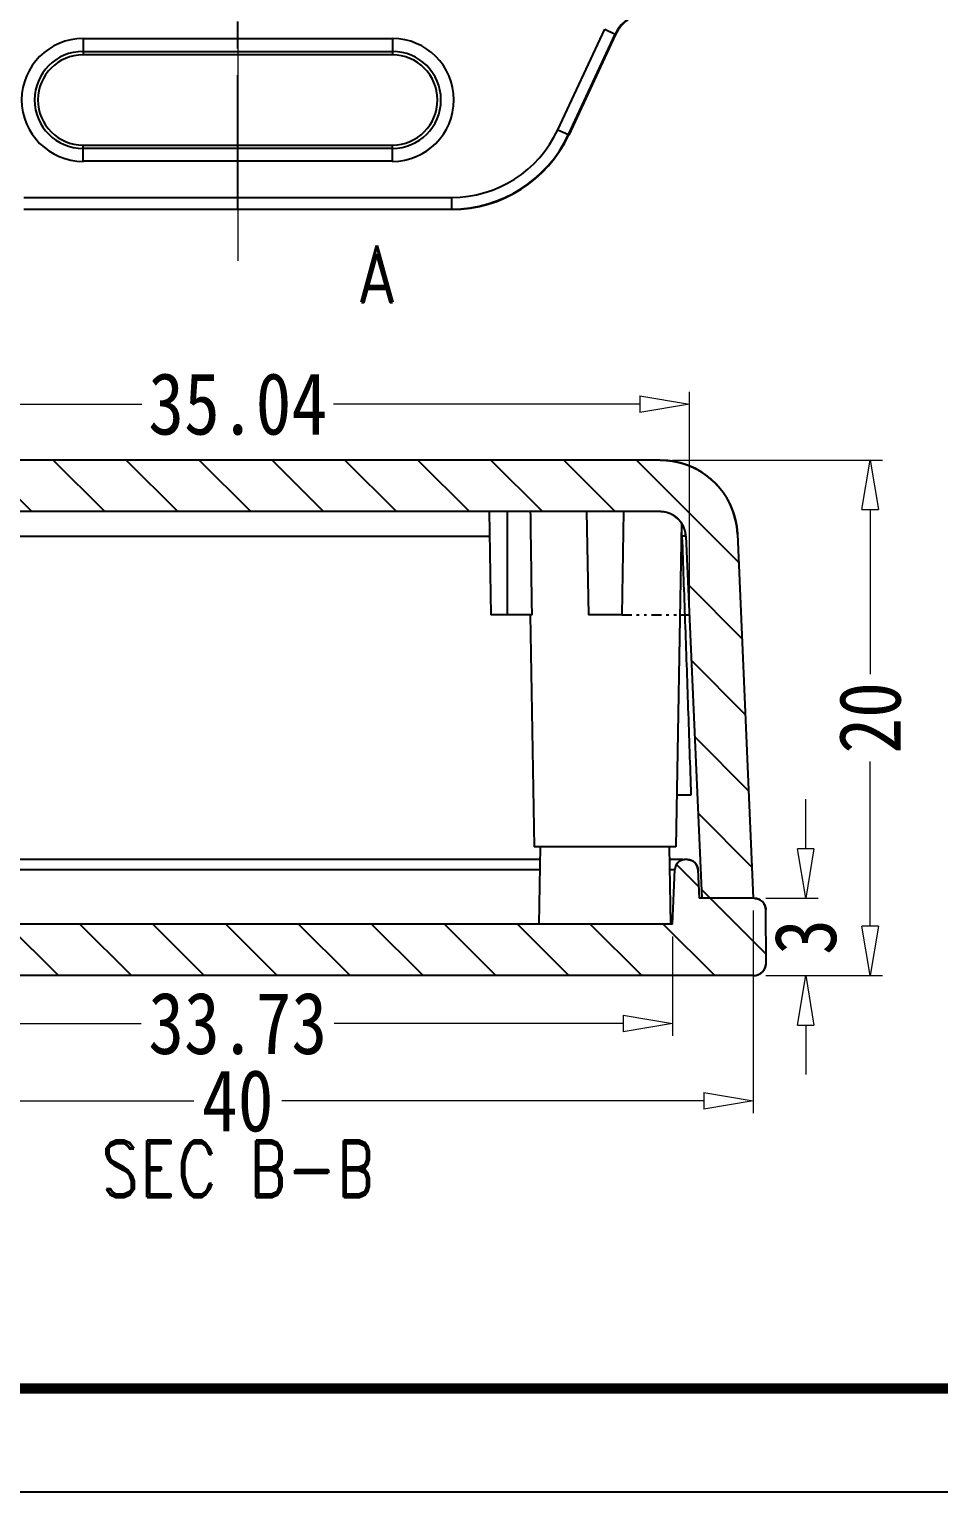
# Model space of a CAD drawing. Header units: millimetres. Extents: x -187 to 1788, y -1993 to 157.
# Drawn here: x -116 to -80.7, y -4.5 to 52.3 of the extents above; entities that cross this region are included whole.
import ezdxf
from ezdxf.enums import TextEntityAlignment as Align

# ---------------------------------------------------------------- set-up
doc = ezdxf.new("R2010")
doc.units = ezdxf.units.MM
doc.linetypes.add('CENTER', pattern=[50.8, 31.75, -6.35, 6.35, -6.35])
doc.linetypes.add('DIVIDE', pattern=[31.75, 12.7, -6.35, 0, -6.35, 0, -6.35])
doc.layers.add('dim', color=3, linetype='Continuous', lineweight=9)
doc.layers.add('hatch', color=56, linetype='Continuous', lineweight=9)
doc.layers.add('from', color=7, linetype='Continuous')
doc.styles.add('FFS', font='SIMFANG.TTF', dxfattribs={"width": 0.85})
doc.styles.add('LongTou', font='romand.shx', dxfattribs={"width": 0.8, "bigfont": 'whgdtxt.shx'})
doc.dimstyles.new('YanXiu', dxfattribs={"dimtxt": 2.5, "dimasz": 2.2, "dimexe": 1, "dimexo": 0.6, "dimgap": 0.66, "dimtad": 0, "dimzin": 9, "dimdsep": 46, "dimtxsty": 'FFS', "dimblk": 'CLOSEDBLANK', "dimcen": 0, "dimclrd": 256, "dimclre": 131, "dimclrt": 42, "dimazin": 0, "dimtfac": 1, "dimtofl": 0, "dimtmove": 0, "dimatfit": 3, "dimldrblk": 'CLOSEDBLANK', "dimfxl": 1, "dimlwd": 5, "dimlwe": 5, "dimarcsym": 0})
pattern_1 = [(135, (328.8323, -380.0401), (-1.4142136, -1.4142136), [])]

# ---------------------------------------------------------------- blocks, each defined once
blk = doc.blocks.new('_ClosedBlank')
at = {"color": 0, "linetype": 'ByBlock', "lineweight": -2}
for p, q in [((-1, 0.167), (0, 0)), ((-1, 0.167), (-1, -0.167)), ((0, 0), (-1, -0.167))]:
    blk.add_line(p, q, dxfattribs=at)
blk = doc.blocks.new('*D25')
at = {"layer": 'Defpoints', "color": 0}
for p in [(-87.895, 18.56, 0), (-85.863, 18.56), (-87.895, 15.56, 0)]:
    blk.add_point(p, dxfattribs=at)
at = {"layer": 'dim', "lineweight": 5}
for p, q in [((-85.863, 20.48), (-85.863, 22.4)), ((-85.863, 13.64), (-85.863, 11.72))]:
    blk.add_line(p, q, dxfattribs=at)
at = {"layer": 'dim', "color": 131, "lineweight": 5}
for p, q in [((-87.415, 18.56), (-85.383, 18.56)), ((-87.415, 15.56), (-85.383, 15.56))]:
    blk.add_line(p, q, dxfattribs=at)
at = {"layer": 'dim', "lineweight": 5, "xscale": 1.92, "yscale": 1.92, "zscale": 1.92}
for p, rotation in [((-85.863, 18.56), 270), ((-85.863, 15.56), 90)]:
    blk.add_blockref('_ClosedBlank', p, dxfattribs=dict(at, rotation=rotation))
at = {"layer": 'dim', "color": 42, "insert": (-85.863, 17.06), "char_height": 2.4, "attachment_point": 5, "rotation": 90, "style": 'FFS'}
blk.add_mtext('3', dxfattribs=at)
blk = doc.blocks.new('*D26')
at = {"layer": 'Defpoints', "color": 0}
for p in [(-91.509, 35.56, 0), (-83.363, 35.56), (-87.895, 15.56, 0)]:
    blk.add_point(p, dxfattribs=at)
at = {"layer": 'dim', "color": 131, "lineweight": 5}
for p, q in [((-91.029, 35.56), (-82.883, 35.56)), ((-87.415, 15.56), (-82.883, 15.56))]:
    blk.add_line(p, q, dxfattribs=at)
at = {"layer": 'dim', "lineweight": 5}
for p, q in [((-83.363, 33.64), (-83.363, 27.258)), ((-83.363, 17.48), (-83.363, 23.862))]:
    blk.add_line(p, q, dxfattribs=at)
at = {"layer": 'dim', "lineweight": 5, "xscale": 1.92, "yscale": 1.92, "zscale": 1.92}
for p, rotation in [((-83.363, 35.56), 90), ((-83.363, 15.56), 270)]:
    blk.add_blockref('_ClosedBlank', p, dxfattribs=dict(at, rotation=rotation))
at = {"layer": 'dim', "color": 42, "insert": (-83.363, 25.56), "char_height": 2.4, "attachment_point": 5, "rotation": 90, "style": 'FFS'}
blk.add_mtext('20', dxfattribs=at)
blk = doc.blocks.new('*D28')
at = {"layer": 'Defpoints', "color": 0}
for p in [(-90.377, 37.732), (-125.412, 29.56, 0), (-90.377, 29.56, 0)]:
    blk.add_point(p, dxfattribs=at)
at = {"layer": 'dim', "color": 131, "lineweight": 5}
for p, q in [((-125.412, 30.04), (-125.412, 38.212)), ((-90.377, 30.04), (-90.377, 38.212))]:
    blk.add_line(p, q, dxfattribs=at)
at = {"layer": 'dim', "lineweight": 5}
for p, q in [((-123.492, 37.732), (-111.611, 37.732)), ((-92.297, 37.732), (-104.178, 37.732))]:
    blk.add_line(p, q, dxfattribs=at)
at = {"layer": 'dim', "lineweight": 5, "xscale": 1.92, "yscale": 1.92, "zscale": 1.92, "rotation": 180}
blk.add_blockref('_ClosedBlank', (-125.412, 37.732), dxfattribs=at)
at = {"layer": 'dim', "lineweight": 5, "xscale": 1.92, "yscale": 1.92, "zscale": 1.92}
blk.add_blockref('_ClosedBlank', (-90.377, 37.732), dxfattribs=at)
at = {"layer": 'dim', "color": 42, "insert": (-107.895, 37.732), "char_height": 2.4, "attachment_point": 5, "style": 'FFS'}
blk.add_mtext('35.04', dxfattribs=at)
blk = doc.blocks.new('*D29')
at = {"layer": 'Defpoints', "color": 0}
for p in [(-124.76, 17.56, 0), (-91.03, 17.56, 0), (-91.03, 13.699)]:
    blk.add_point(p, dxfattribs=at)
at = {"layer": 'dim', "color": 131, "lineweight": 5}
for p, q in [((-124.76, 17.08), (-124.76, 13.219)), ((-91.03, 17.08), (-91.03, 13.219))]:
    blk.add_line(p, q, dxfattribs=at)
at = {"layer": 'dim', "lineweight": 5}
for p, q in [((-122.84, 13.699), (-111.638, 13.699)), ((-92.95, 13.699), (-104.151, 13.699))]:
    blk.add_line(p, q, dxfattribs=at)
at = {"layer": 'dim', "lineweight": 5, "xscale": 1.92, "yscale": 1.92, "zscale": 1.92, "rotation": 180}
blk.add_blockref('_ClosedBlank', (-124.76, 13.699), dxfattribs=at)
at = {"layer": 'dim', "lineweight": 5, "xscale": 1.92, "yscale": 1.92, "zscale": 1.92}
blk.add_blockref('_ClosedBlank', (-91.03, 13.699), dxfattribs=at)
at = {"layer": 'dim', "color": 42, "insert": (-107.895, 13.699), "char_height": 2.4, "attachment_point": 5, "style": 'FFS'}
blk.add_mtext('33.73', dxfattribs=at)
blk = doc.blocks.new('*D30')
at = {"layer": 'Defpoints', "color": 0}
for p in [(-127.895, 18.56, 0), (-87.895, 18.56, 0), (-87.895, 10.699)]:
    blk.add_point(p, dxfattribs=at)
at = {"layer": 'dim', "color": 131, "lineweight": 5}
for p, q in [((-127.895, 18.08), (-127.895, 10.219)), ((-87.895, 18.08), (-87.895, 10.219))]:
    blk.add_line(p, q, dxfattribs=at)
at = {"layer": 'dim', "lineweight": 5}
for p, q in [((-125.975, 10.699), (-109.598, 10.699)), ((-89.815, 10.699), (-106.191, 10.699))]:
    blk.add_line(p, q, dxfattribs=at)
at = {"layer": 'dim', "lineweight": 5, "xscale": 1.92, "yscale": 1.92, "zscale": 1.92, "rotation": 180}
blk.add_blockref('_ClosedBlank', (-127.895, 10.699), dxfattribs=at)
at = {"layer": 'dim', "lineweight": 5, "xscale": 1.92, "yscale": 1.92, "zscale": 1.92}
blk.add_blockref('_ClosedBlank', (-87.895, 10.699), dxfattribs=at)
at = {"layer": 'dim', "color": 42, "insert": (-107.895, 10.699), "char_height": 2.4, "attachment_point": 5, "style": 'FFS'}
blk.add_mtext('40', dxfattribs=at)

msp = doc.modelspace()

# ---------------------------------------------------------------- hatches: boundary and pattern name
at = {"linetype": 'Continuous'}
h = msp.add_hatch(dxfattribs=at)
h.set_pattern_fill('DEFAULT__4', color=40, scale=2, angle=135, style=0, pattern_type=0)
h.set_pattern_definition(pattern_1)
edge = h.paths.add_edge_path()
edge.add_line((-87.895, 18.56), (-89.897, 18.56))
edge.add_line((-90.51, 32.604), (-89.897, 18.56))
edge.add_spline(control_points=[(-90.51, 32.604), (-90.534, 33.169), (-90.943, 33.56), (-91.509, 33.56)], knot_values=[0, 0, 0, 0, 1, 1, 1, 1], weights=[1, 0.814909, 0.814909, 1], degree=3, periodic=0)
edge.add_line((-91.509, 33.56), (-124.281, 33.56))
edge.add_spline(control_points=[(-124.281, 33.56), (-124.846, 33.56), (-125.255, 33.169), (-125.28, 32.604)], knot_values=[0, 0, 0, 0, 1, 1, 1, 1], weights=[1, 0.814909, 0.814909, 1], degree=3, periodic=0)
edge.add_line((-125.28, 32.604), (-125.893, 18.56))
edge.add_line((-125.893, 18.56), (-127.895, 18.56))
edge.add_line((-127.278, 32.691), (-127.895, 18.56))
edge.add_spline(control_points=[(-124.281, 35.56), (-125.978, 35.56), (-127.204, 34.386), (-127.278, 32.691)], knot_values=[0, 0, 0, 0, 1, 1, 1, 1], weights=[1, 0.814909, 0.814909, 1], degree=3, periodic=0)
edge.add_line((-91.509, 35.56), (-124.281, 35.56))
edge.add_spline(control_points=[(-91.509, 35.56), (-89.812, 35.56), (-88.586, 34.386), (-88.512, 32.691)], knot_values=[0, 0, 0, 0, 1, 1, 1, 1], weights=[1, 0.814909, 0.814909, 1], degree=3, periodic=0)
edge.add_line((-88.512, 32.691), (-87.895, 18.56))
h = msp.add_hatch(dxfattribs=at)
h.set_pattern_fill('DEFAULT__3', color=40, scale=2, angle=135, style=0, pattern_type=0)
h.set_pattern_definition(pattern_1)
edge = h.paths.add_edge_path()
edge.add_line((-87.862, 18.56), (-89.997, 18.56))
edge.add_spline(control_points=[(-87.862, 18.56), (-87.601, 18.56), (-87.415, 18.376), (-87.413, 18.114)], knot_values=[0, 0, 0, 0, 1, 1, 1, 1], weights=[1, 0.80679, 0.80679, 1], degree=3, periodic=0)
edge.add_line((-87.395, 16.064), (-87.413, 18.114))
edge.add_spline(control_points=[(-87.895, 15.56), (-87.6, 15.56), (-87.392, 15.769), (-87.395, 16.064)], knot_values=[0, 0, 0, 0, 1, 1, 1, 1], weights=[1, 0.802676, 0.802676, 1], degree=3, periodic=0)
edge.add_line((-87.895, 15.56), (-127.895, 15.56))
edge.add_spline(control_points=[(-127.895, 15.56), (-128.19, 15.56), (-128.397, 15.769), (-128.395, 16.064)], knot_values=[0, 0, 0, 0, 1, 1, 1, 1], weights=[1, 0.802676, 0.802676, 1], degree=3, periodic=0)
edge.add_line((-128.395, 16.064), (-128.377, 18.114))
edge.add_spline(control_points=[(-127.927, 18.56), (-128.189, 18.56), (-128.374, 18.376), (-128.377, 18.114)], knot_values=[0, 0, 0, 0, 1, 1, 1, 1], weights=[1, 0.80679, 0.80679, 1], degree=3, periodic=0)
edge.add_line((-125.793, 18.56), (-127.927, 18.56))
edge.add_line((-125.744, 19.677), (-125.793, 18.56))
edge.add_spline(control_points=[(-125.344, 20.06), (-125.571, 20.06), (-125.734, 19.903), (-125.744, 19.677)], knot_values=[0, 0, 0, 0, 1, 1, 1, 1], weights=[1, 0.814909, 0.814909, 1], degree=3, periodic=0)
edge.add_line((-125.252, 20.06), (-125.344, 20.06))
edge.add_spline(control_points=[(-125.252, 20.06), (-125.025, 20.06), (-124.862, 19.903), (-124.852, 19.677)], knot_values=[0, 0, 0, 0, 1, 1, 1, 1], weights=[1, 0.814909, 0.814909, 1], degree=3, periodic=0)
edge.add_line((-124.76, 17.56), (-124.852, 19.677))
edge.add_line((-91.03, 17.56), (-124.76, 17.56))
edge.add_line((-91.03, 17.56), (-90.937, 19.677))
edge.add_spline(control_points=[(-90.537, 20.06), (-90.764, 20.06), (-90.927, 19.903), (-90.937, 19.677)], knot_values=[0, 0, 0, 0, 1, 1, 1, 1], weights=[1, 0.814909, 0.814909, 1], degree=3, periodic=0)
edge.add_line((-90.445, 20.06), (-90.537, 20.06))
edge.add_spline(control_points=[(-90.445, 20.06), (-90.219, 20.06), (-90.055, 19.903), (-90.045, 19.677)], knot_values=[0, 0, 0, 0, 1, 1, 1, 1], weights=[1, 0.814909, 0.814909, 1], degree=3, periodic=0)
edge.add_line((-90.045, 19.677), (-89.997, 18.56))

# ---------------------------------------------------------------- linework, layer by layer
at = {"color": 1, "linetype": 'CENTER', "ltscale": 0.164}
msp.add_line((-107.895, 45.283, 0), (-107.895, 141.583, 0), dxfattribs=at)
at = {"color": 7, "linetype": 'Continuous'}
for p, q in [((-95.478, 48.378), (-93.66, 52.275)), ((-93.66, 52.275), (-93.253, 52.085)), ((-113.895, 51.915), (-113.895, 51.283)), ((-113.895, 51.915), (-101.895, 51.915)), ((-101.895, 51.915), (-101.895, 51.283)), ((-95.07, 48.188), (-93.253, 52.085)), ((-93.241, 52.067), (-95.058, 48.17)), ((-93.253, 52.085), (-93.241, 52.067)), ((-113.895, 51.416), (-101.895, 51.416)), ((-101.895, 51.283), (-113.895, 51.283)), ((-95.478, 48.378), (-95.07, 48.188)), ((-113.895, 47.152), (-113.895, 47.783)), ((-113.895, 47.783), (-101.895, 47.783)), ((-101.895, 47.152), (-101.895, 47.783)), ((-95.058, 48.17), (-95.07, 48.188)), ((-101.895, 47.651), (-113.895, 47.651)), ((-101.895, 47.152), (-113.895, 47.152)), ((-116.188, 45.751), (-99.601, 45.751)), ((-99.601, 45.751), (-99.601, 45.301)), ((-99.59, 45.283), (-116.199, 45.283)), ((-116.188, 45.301), (-99.602, 45.301)), ((-99.59, 45.283), (-99.602, 45.301)), ((-91.509, 35.56), (-124.281, 35.56)), ((-91.509, 35.56), (-124.281, 35.56)), ((-91.509, 33.56), (-124.281, 33.56)), ((-91.509, 33.56), (-124.281, 33.56)), ((-98.145, 33.56), (-98.075, 29.56)), ((-97.425, 29.56), (-97.425, 33.56)), ((-94.364, 33.56), (-94.295, 29.56)), ((-92.925, 33.56), (-92.995, 29.56)), ((-90.676, 33.097), (-90.895, 20.56)), ((-120.091, 32.604), (-98.128, 32.604)), ((-90.664, 32.618), (-90.663, 32.598)), ((-90.51, 32.604), (-89.897, 18.56)), ((-90.51, 32.604), (-89.897, 18.56)), ((-88.512, 32.691), (-87.895, 18.56)), ((-88.512, 32.691), (-87.895, 18.56)), ((-96.478, 29.56), (-98.075, 29.56)), ((-96.552, 29.56), (-96.395, 20.56)), ((-92.995, 29.56), (-94.295, 29.56)), ((-90.315, 22.56), (-90.86, 22.56)), ((-90.895, 20.56), (-96.394, 20.56)), ((-96.197, 17.56), (-96.145, 20.56)), ((-91.092, 17.56), (-91.145, 20.56)), ((-96.153, 20.06), (-125.344, 20.06)), ((-90.626, 20.06), (-91.136, 20.06)), ((-90.445, 20.06), (-90.537, 20.06)), ((-90.445, 20.06), (-90.537, 20.06)), ((-124.852, 19.677), (-96.16, 19.677)), ((-91.129, 19.677), (-90.937, 19.677)), ((-91.03, 17.56), (-90.937, 19.677)), ((-91.03, 17.56), (-90.937, 19.677)), ((-90.045, 19.677), (-89.997, 18.56)), ((-90.045, 19.677), (-89.997, 18.56)), ((-87.862, 18.56), (-89.997, 18.56)), ((-87.862, 18.56), (-89.997, 18.56)), ((-87.895, 18.56), (-89.897, 18.56)), ((-87.395, 16.064), (-87.413, 18.114)), ((-87.395, 16.064), (-87.413, 18.114)), ((-91.03, 17.56), (-124.76, 17.56)), ((-91.03, 17.56), (-124.76, 17.56)), ((-87.895, 15.56), (-127.895, 15.56)), ((-87.895, 15.56), (-127.895, 15.56))]:
    msp.add_line(p, q, dxfattribs=at)
at = {"color": 2, "linetype": 'DIVIDE', "ltscale": 0.03}
msp.add_line((-92.995, 29.56), (-90.377, 29.56), dxfattribs=at)
at = {"color": 7, "linetype": 'Continuous'}
for centre, radius, start, end in [((-91.893, 51.451), 1.5, 90.0005, 155.0077), ((-91.882, 51.434), 1.5, 90.0004, 155.0078), ((-113.895, 49.533), 2.382, 90, 270), ((-101.895, 49.533), 2.382, 270, 90), ((-113.895, 49.533), 1.882, 90, 270), ((-113.895, 49.533), 1.75, 90, 270), ((-101.895, 49.533), 1.882, 270, 90), ((-101.895, 49.533), 1.75, 270, 90), ((-99.601, 50.301), 4.55, 269.9998, 335.0002), ((-99.601, 50.301), 5, 269.9961, 335), ((-99.59, 50.283), 5, 269.9961, 334.9999), ((-91.509, 32.56), 3, 2.5, 90), ((-91.509, 32.56), 1, 2.5, 90), ((-91.976, 32.572), 1.313, 2.0173, 8.4021), ((-90.537, 19.66), 0.4, 90, 177.5), ((-90.445, 19.66), 0.4, 2.5, 90), ((-87.862, 18.11), 0.45, 0.5, 90), ((-87.895, 16.06), 0.5, 270, 0.5)]:
    msp.add_arc(centre, radius, start, end, dxfattribs=at)
for points, start_tangent, end_tangent in [([(-91.509, 35.56), (-91.476, 35.56), (-91.444, 35.559), (-91.411, 35.558), (-91.378, 35.557), (-91.345, 35.555), (-91.312, 35.553), (-91.279, 35.551), (-91.245, 35.548), (-91.212, 35.545), (-91.178, 35.542), (-91.145, 35.538), (-91.111, 35.533), (-91.077, 35.529), (-91.044, 35.524), (-91.01, 35.518), (-90.976, 35.512), (-90.942, 35.506), (-90.908, 35.499), (-90.874, 35.492), (-90.84, 35.484), (-90.805, 35.476), (-90.771, 35.468), (-90.737, 35.459), (-90.703, 35.45), (-90.669, 35.44), (-90.635, 35.43), (-90.601, 35.419), (-90.567, 35.408), (-90.533, 35.397), (-90.499, 35.385), (-90.465, 35.373), (-90.431, 35.36), (-90.398, 35.347), (-90.364, 35.333), (-90.33, 35.319), (-90.297, 35.304), (-90.264, 35.289), (-90.23, 35.274), (-90.197, 35.258), (-90.164, 35.242), (-90.131, 35.225), (-90.099, 35.208), (-90.066, 35.19), (-90.034, 35.172), (-90.002, 35.154), (-89.97, 35.135), (-89.938, 35.116), (-89.906, 35.096), (-89.875, 35.076), (-89.844, 35.055), (-89.813, 35.035), (-89.782, 35.013), (-89.752, 34.991), (-89.721, 34.969), (-89.691, 34.947), (-89.662, 34.924), (-89.632, 34.901), (-89.603, 34.877), (-89.574, 34.853), (-89.545, 34.828), (-89.517, 34.804), (-89.489, 34.778), (-89.462, 34.753), (-89.434, 34.727), (-89.407, 34.701), (-89.38, 34.674), (-89.354, 34.647), (-89.328, 34.62), (-89.302, 34.593), (-89.277, 34.565), (-89.252, 34.537), (-89.228, 34.508), (-89.203, 34.48), (-89.18, 34.451), (-89.156, 34.422), (-89.133, 34.392), (-89.11, 34.362), (-89.088, 34.332), (-89.066, 34.302), (-89.045, 34.271), (-89.024, 34.241), (-89.003, 34.21), (-88.983, 34.179), (-88.963, 34.147), (-88.944, 34.116), (-88.925, 34.084), (-88.906, 34.052), (-88.888, 34.02), (-88.87, 33.988), (-88.853, 33.955), (-88.836, 33.923), (-88.82, 33.89), (-88.804, 33.858), (-88.788, 33.825), (-88.773, 33.792), (-88.759, 33.758), (-88.744, 33.725), (-88.731, 33.692), (-88.717, 33.659), (-88.704, 33.625), (-88.692, 33.592), (-88.68, 33.558), (-88.668, 33.524), (-88.657, 33.491), (-88.646, 33.457), (-88.636, 33.423), (-88.626, 33.39), (-88.616, 33.356), (-88.607, 33.322), (-88.599, 33.289), (-88.59, 33.255), (-88.583, 33.221), (-88.575, 33.188), (-88.568, 33.154), (-88.562, 33.12), (-88.555, 33.087), (-88.55, 33.053), (-88.544, 33.02), (-88.539, 32.987), (-88.535, 32.953), (-88.53, 32.92), (-88.527, 32.887), (-88.523, 32.854), (-88.52, 32.821), (-88.517, 32.788), (-88.515, 32.756), (-88.513, 32.723), (-88.512, 32.691)], (1, 0), (0.043619, -0.999048)), ([(-96.478, 29.56), (-96.497, 30.889), (-96.515, 32.223), (-96.533, 33.56)], (-0.013903, 0.999903), (-0.013638, 0.999907)), ([(-90.51, 32.604), (-90.51, 32.614), (-90.511, 32.625), (-90.512, 32.636), (-90.513, 32.647), (-90.514, 32.658), (-90.515, 32.669), (-90.516, 32.68), (-90.517, 32.691), (-90.519, 32.702), (-90.521, 32.713), (-90.522, 32.724), (-90.524, 32.736), (-90.526, 32.747), (-90.529, 32.758), (-90.531, 32.769), (-90.533, 32.78), (-90.536, 32.792), (-90.539, 32.803), (-90.542, 32.814), (-90.545, 32.825), (-90.548, 32.837), (-90.551, 32.848), (-90.555, 32.859), (-90.558, 32.87), (-90.562, 32.881), (-90.566, 32.893), (-90.57, 32.904), (-90.574, 32.915), (-90.578, 32.926), (-90.583, 32.937), (-90.587, 32.948), (-90.592, 32.959), (-90.597, 32.97), (-90.602, 32.981), (-90.607, 32.992), (-90.612, 33.003), (-90.618, 33.014), (-90.624, 33.025), (-90.629, 33.036), (-90.635, 33.047), (-90.641, 33.057), (-90.647, 33.068), (-90.654, 33.079), (-90.66, 33.089), (-90.667, 33.1), (-90.674, 33.11), (-90.68, 33.12), (-90.687, 33.13), (-90.695, 33.141), (-90.702, 33.151), (-90.709, 33.161), (-90.717, 33.171), (-90.725, 33.18), (-90.732, 33.19), (-90.74, 33.2), (-90.748, 33.209), (-90.757, 33.219), (-90.765, 33.228), (-90.773, 33.238), (-90.782, 33.247), (-90.791, 33.256), (-90.799, 33.265), (-90.808, 33.274), (-90.817, 33.282), (-90.826, 33.291), (-90.836, 33.299), (-90.845, 33.308), (-90.854, 33.316), (-90.864, 33.324), (-90.873, 33.332), (-90.883, 33.34), (-90.893, 33.348), (-90.903, 33.356), (-90.913, 33.363), (-90.923, 33.37), (-90.933, 33.378), (-90.943, 33.385), (-90.954, 33.392), (-90.964, 33.399), (-90.975, 33.405), (-90.985, 33.412), (-90.996, 33.418), (-91.006, 33.425), (-91.017, 33.431), (-91.028, 33.437), (-91.039, 33.443), (-91.05, 33.448), (-91.061, 33.454), (-91.072, 33.459), (-91.083, 33.465), (-91.094, 33.47), (-91.105, 33.475), (-91.116, 33.48), (-91.127, 33.484), (-91.138, 33.489), (-91.15, 33.493), (-91.161, 33.497), (-91.172, 33.502), (-91.183, 33.506), (-91.195, 33.509), (-91.206, 33.513), (-91.217, 33.517), (-91.229, 33.52), (-91.24, 33.523), (-91.252, 33.526), (-91.263, 33.529), (-91.274, 33.532), (-91.286, 33.535), (-91.297, 33.537), (-91.308, 33.54), (-91.32, 33.542), (-91.331, 33.544), (-91.342, 33.546), (-91.354, 33.548), (-91.365, 33.55), (-91.376, 33.551), (-91.387, 33.553), (-91.399, 33.554), (-91.41, 33.555), (-91.421, 33.556), (-91.432, 33.557), (-91.443, 33.558), (-91.454, 33.558), (-91.465, 33.559), (-91.476, 33.559), (-91.487, 33.56), (-91.498, 33.56), (-91.509, 33.56)], (-0.043619, 0.999048), (-1, 0)), ([(-90.51, 32.604), (-90.549, 32.612), (-90.664, 32.618)], (-0.042818, 0.999083), (-0.999551, 0.029947)), ([(-90.663, 32.598), (-90.547, 29.295), (-90.43, 25.943), (-90.315, 22.56)], (0.035504, -0.99937), (0.033893, -0.999425)), ([(-90.537, 20.06), (-90.542, 20.06), (-90.546, 20.06), (-90.551, 20.06), (-90.555, 20.06), (-90.559, 20.059), (-90.564, 20.059), (-90.568, 20.059), (-90.573, 20.058), (-90.577, 20.058), (-90.582, 20.057), (-90.586, 20.057), (-90.59, 20.056), (-90.595, 20.056), (-90.599, 20.055), (-90.604, 20.054), (-90.609, 20.054), (-90.613, 20.053), (-90.618, 20.052), (-90.622, 20.051), (-90.627, 20.05), (-90.631, 20.049), (-90.636, 20.048), (-90.64, 20.046), (-90.645, 20.045), (-90.649, 20.044), (-90.654, 20.043), (-90.659, 20.041), (-90.663, 20.04), (-90.668, 20.038), (-90.672, 20.037), (-90.677, 20.035), (-90.681, 20.033), (-90.686, 20.031), (-90.69, 20.03), (-90.695, 20.028), (-90.699, 20.026), (-90.703, 20.024), (-90.708, 20.022), (-90.712, 20.02), (-90.717, 20.017), (-90.721, 20.015), (-90.725, 20.013), (-90.73, 20.011), (-90.734, 20.008), (-90.738, 20.006), (-90.743, 20.003), (-90.747, 20.001), (-90.751, 19.998), (-90.755, 19.995), (-90.759, 19.993), (-90.764, 19.99), (-90.768, 19.987), (-90.772, 19.984), (-90.776, 19.981), (-90.78, 19.978), (-90.784, 19.975), (-90.788, 19.972), (-90.792, 19.969), (-90.795, 19.966), (-90.799, 19.962), (-90.803, 19.959), (-90.807, 19.956), (-90.81, 19.952), (-90.814, 19.949), (-90.818, 19.945), (-90.821, 19.942), (-90.825, 19.938), (-90.828, 19.935), (-90.832, 19.931), (-90.835, 19.927), (-90.838, 19.924), (-90.842, 19.92), (-90.845, 19.916), (-90.848, 19.912), (-90.851, 19.908), (-90.854, 19.904), (-90.857, 19.9), (-90.86, 19.896), (-90.863, 19.892), (-90.866, 19.888), (-90.869, 19.884), (-90.872, 19.88), (-90.874, 19.876), (-90.877, 19.872), (-90.879, 19.867), (-90.882, 19.863), (-90.884, 19.859), (-90.887, 19.855), (-90.889, 19.85), (-90.892, 19.846), (-90.894, 19.842), (-90.896, 19.837), (-90.898, 19.833), (-90.9, 19.829), (-90.902, 19.824), (-90.904, 19.82), (-90.906, 19.815), (-90.908, 19.811), (-90.91, 19.806), (-90.911, 19.802), (-90.913, 19.797), (-90.915, 19.793), (-90.916, 19.789), (-90.918, 19.784), (-90.919, 19.78), (-90.921, 19.775), (-90.922, 19.771), (-90.923, 19.766), (-90.924, 19.762), (-90.925, 19.757), (-90.927, 19.753), (-90.928, 19.748), (-90.929, 19.744), (-90.93, 19.739), (-90.93, 19.735), (-90.931, 19.73), (-90.932, 19.726), (-90.933, 19.721), (-90.933, 19.717), (-90.934, 19.712), (-90.935, 19.708), (-90.935, 19.704), (-90.936, 19.699), (-90.936, 19.695), (-90.936, 19.69), (-90.937, 19.686), (-90.937, 19.682), (-90.937, 19.677)], (-1, 0), (-0.043619, -0.999048)), ([(-90.445, 20.06), (-90.441, 20.06), (-90.436, 20.06), (-90.432, 20.06), (-90.428, 20.06), (-90.423, 20.059), (-90.419, 20.059), (-90.414, 20.059), (-90.41, 20.058), (-90.405, 20.058), (-90.401, 20.057), (-90.397, 20.057), (-90.392, 20.056), (-90.388, 20.056), (-90.383, 20.055), (-90.378, 20.054), (-90.374, 20.054), (-90.369, 20.053), (-90.365, 20.052), (-90.36, 20.051), (-90.356, 20.05), (-90.351, 20.049), (-90.347, 20.048), (-90.342, 20.046), (-90.338, 20.045), (-90.333, 20.044), (-90.329, 20.043), (-90.324, 20.041), (-90.319, 20.04), (-90.315, 20.038), (-90.31, 20.037), (-90.306, 20.035), (-90.301, 20.033), (-90.297, 20.031), (-90.292, 20.03), (-90.288, 20.028), (-90.283, 20.026), (-90.279, 20.024), (-90.275, 20.022), (-90.27, 20.02), (-90.266, 20.017), (-90.261, 20.015), (-90.257, 20.013), (-90.253, 20.011), (-90.248, 20.008), (-90.244, 20.006), (-90.24, 20.003), (-90.236, 20.001), (-90.231, 19.998), (-90.227, 19.995), (-90.223, 19.993), (-90.219, 19.99), (-90.215, 19.987), (-90.211, 19.984), (-90.207, 19.981), (-90.203, 19.978), (-90.199, 19.975), (-90.195, 19.972), (-90.191, 19.969), (-90.187, 19.966), (-90.183, 19.962), (-90.179, 19.959), (-90.176, 19.956), (-90.172, 19.952), (-90.168, 19.949), (-90.165, 19.945), (-90.161, 19.942), (-90.158, 19.938), (-90.154, 19.935), (-90.151, 19.931), (-90.147, 19.927), (-90.144, 19.924), (-90.141, 19.92), (-90.138, 19.916), (-90.134, 19.912), (-90.131, 19.908), (-90.128, 19.904), (-90.125, 19.9), (-90.122, 19.896), (-90.119, 19.892), (-90.117, 19.888), (-90.114, 19.884), (-90.111, 19.88), (-90.108, 19.876), (-90.106, 19.872), (-90.103, 19.867), (-90.101, 19.863), (-90.098, 19.859), (-90.096, 19.855), (-90.093, 19.85), (-90.091, 19.846), (-90.089, 19.842), (-90.087, 19.837), (-90.084, 19.833), (-90.082, 19.829), (-90.08, 19.824), (-90.078, 19.82), (-90.076, 19.815), (-90.075, 19.811), (-90.073, 19.806), (-90.071, 19.802), (-90.069, 19.797), (-90.068, 19.793), (-90.066, 19.789), (-90.065, 19.784), (-90.063, 19.78), (-90.062, 19.775), (-90.061, 19.771), (-90.059, 19.766), (-90.058, 19.762), (-90.057, 19.757), (-90.056, 19.753), (-90.055, 19.748), (-90.054, 19.744), (-90.053, 19.739), (-90.052, 19.735), (-90.051, 19.73), (-90.05, 19.726), (-90.05, 19.721), (-90.049, 19.717), (-90.048, 19.712), (-90.048, 19.708), (-90.047, 19.704), (-90.047, 19.699), (-90.047, 19.695), (-90.046, 19.69), (-90.046, 19.686), (-90.046, 19.682), (-90.045, 19.677)], (1, 0), (0.043619, -0.999048)), ([(-87.862, 18.56), (-87.858, 18.56), (-87.853, 18.56), (-87.848, 18.56), (-87.843, 18.559), (-87.837, 18.559), (-87.832, 18.559), (-87.827, 18.559), (-87.822, 18.558), (-87.817, 18.558), (-87.812, 18.557), (-87.807, 18.556), (-87.802, 18.556), (-87.797, 18.555), (-87.791, 18.554), (-87.786, 18.553), (-87.781, 18.552), (-87.776, 18.551), (-87.771, 18.55), (-87.765, 18.549), (-87.76, 18.548), (-87.755, 18.547), (-87.75, 18.546), (-87.744, 18.544), (-87.739, 18.543), (-87.734, 18.541), (-87.729, 18.54), (-87.724, 18.538), (-87.718, 18.536), (-87.713, 18.534), (-87.708, 18.533), (-87.703, 18.531), (-87.698, 18.529), (-87.692, 18.527), (-87.687, 18.524), (-87.682, 18.522), (-87.677, 18.52), (-87.672, 18.518), (-87.667, 18.515), (-87.662, 18.513), (-87.657, 18.51), (-87.652, 18.508), (-87.647, 18.505), (-87.642, 18.502), (-87.637, 18.499), (-87.632, 18.496), (-87.627, 18.493), (-87.622, 18.49), (-87.617, 18.487), (-87.613, 18.484), (-87.608, 18.481), (-87.603, 18.478), (-87.598, 18.474), (-87.594, 18.471), (-87.589, 18.467), (-87.585, 18.464), (-87.58, 18.46), (-87.576, 18.457), (-87.571, 18.453), (-87.567, 18.449), (-87.563, 18.445), (-87.558, 18.441), (-87.554, 18.438), (-87.55, 18.434), (-87.546, 18.43), (-87.542, 18.425), (-87.538, 18.421), (-87.534, 18.417), (-87.53, 18.413), (-87.526, 18.408), (-87.522, 18.404), (-87.518, 18.4), (-87.515, 18.395), (-87.511, 18.391), (-87.507, 18.386), (-87.504, 18.382), (-87.5, 18.377), (-87.497, 18.372), (-87.494, 18.368), (-87.49, 18.363), (-87.487, 18.358), (-87.484, 18.353), (-87.481, 18.349), (-87.478, 18.344), (-87.475, 18.339), (-87.472, 18.334), (-87.469, 18.329), (-87.467, 18.324), (-87.464, 18.319), (-87.461, 18.314), (-87.459, 18.309), (-87.456, 18.304), (-87.454, 18.299), (-87.452, 18.294), (-87.45, 18.289), (-87.447, 18.284), (-87.445, 18.278), (-87.443, 18.273), (-87.441, 18.268), (-87.439, 18.263), (-87.437, 18.258), (-87.436, 18.253), (-87.434, 18.247), (-87.432, 18.242), (-87.431, 18.237), (-87.429, 18.232), (-87.428, 18.226), (-87.426, 18.221), (-87.425, 18.216), (-87.424, 18.211), (-87.423, 18.206), (-87.422, 18.2), (-87.421, 18.195), (-87.42, 18.19), (-87.419, 18.185), (-87.418, 18.18), (-87.417, 18.175), (-87.416, 18.169), (-87.416, 18.164), (-87.415, 18.159), (-87.415, 18.154), (-87.414, 18.149), (-87.414, 18.144), (-87.413, 18.139), (-87.413, 18.134), (-87.413, 18.129), (-87.413, 18.124), (-87.413, 18.119), (-87.413, 18.114)], (1, 0), (0.008727, -0.999962)), ([(-87.895, 15.56), (-87.889, 15.56), (-87.883, 15.56), (-87.878, 15.56), (-87.872, 15.56), (-87.867, 15.561), (-87.861, 15.561), (-87.855, 15.561), (-87.849, 15.562), (-87.844, 15.563), (-87.838, 15.563), (-87.832, 15.564), (-87.826, 15.565), (-87.821, 15.565), (-87.815, 15.566), (-87.809, 15.567), (-87.803, 15.568), (-87.797, 15.569), (-87.792, 15.571), (-87.786, 15.572), (-87.78, 15.573), (-87.774, 15.575), (-87.768, 15.576), (-87.762, 15.578), (-87.756, 15.579), (-87.751, 15.581), (-87.745, 15.583), (-87.739, 15.585), (-87.733, 15.587), (-87.727, 15.589), (-87.721, 15.591), (-87.715, 15.593), (-87.71, 15.595), (-87.704, 15.598), (-87.698, 15.6), (-87.692, 15.603), (-87.687, 15.605), (-87.681, 15.608), (-87.675, 15.611), (-87.67, 15.613), (-87.664, 15.616), (-87.658, 15.619), (-87.653, 15.622), (-87.647, 15.625), (-87.642, 15.629), (-87.636, 15.632), (-87.631, 15.635), (-87.625, 15.639), (-87.62, 15.642), (-87.614, 15.646), (-87.609, 15.65), (-87.604, 15.653), (-87.599, 15.657), (-87.593, 15.661), (-87.588, 15.665), (-87.583, 15.669), (-87.578, 15.673), (-87.573, 15.677), (-87.568, 15.681), (-87.563, 15.686), (-87.558, 15.69), (-87.554, 15.694), (-87.549, 15.699), (-87.544, 15.703), (-87.54, 15.708), (-87.535, 15.713), (-87.53, 15.717), (-87.526, 15.722), (-87.522, 15.727), (-87.517, 15.732), (-87.513, 15.737), (-87.509, 15.742), (-87.505, 15.747), (-87.501, 15.752), (-87.497, 15.757), (-87.493, 15.762), (-87.489, 15.767), (-87.485, 15.773), (-87.482, 15.778), (-87.478, 15.783), (-87.475, 15.789), (-87.471, 15.794), (-87.468, 15.8), (-87.464, 15.805), (-87.461, 15.811), (-87.458, 15.816), (-87.455, 15.822), (-87.452, 15.827), (-87.449, 15.833), (-87.446, 15.839), (-87.443, 15.844), (-87.441, 15.85), (-87.438, 15.856), (-87.436, 15.862), (-87.433, 15.867), (-87.431, 15.873), (-87.428, 15.879), (-87.426, 15.885), (-87.424, 15.891), (-87.422, 15.897), (-87.42, 15.902), (-87.418, 15.908), (-87.416, 15.914), (-87.415, 15.92), (-87.413, 15.926), (-87.411, 15.932), (-87.41, 15.938), (-87.408, 15.944), (-87.407, 15.949), (-87.406, 15.955), (-87.404, 15.961), (-87.403, 15.967), (-87.402, 15.973), (-87.401, 15.979), (-87.4, 15.984), (-87.399, 15.99), (-87.399, 15.996), (-87.398, 16.002), (-87.397, 16.008), (-87.397, 16.013), (-87.396, 16.019), (-87.396, 16.025), (-87.395, 16.031), (-87.395, 16.036), (-87.395, 16.042), (-87.395, 16.048), (-87.395, 16.053), (-87.395, 16.059), (-87.395, 16.064)], (1, 0), (-0.008727, 0.999962))]:
    msp.add_spline(points, degree=3, dxfattribs=dict(at, start_tangent=start_tangent, end_tangent=end_tangent))
at = {"layer": 'from', "elevation": 0}
msp.add_lwpolyline([(-187.118, -4.464), (45.041, -4.464), (45.041, 156.866), (-187.118, 156.866)], close=True, dxfattribs=at)
at = {"layer": 'from', "const_width": 0.4, "elevation": 0}
msp.add_lwpolyline([(-183.117, -0.463), (-183.117, 152.865), (41.04, 152.865), (41.04, -0.463), (-183.117, -0.463)], dxfattribs=at)
at = {"layer": 'hatch', "color": 2, "linetype": 'DIVIDE', "ltscale": 0.2}
msp.add_line((-107.895, 144.083, 0), (-107.895, 42.783, 0), dxfattribs=at)
at = {"layer": 'hatch', "color": 2, "elevation": 0}
msp.add_lwpolyline([(-107.895, 42.783, 0, 0, 0), (-106.095, 42.783, 0.54, 0, 0), (-104.295, 42.783, 0, 0, 0)], format="xyseb", dxfattribs=at)

# ---------------------------------------------------------------- texts
at = {"layer": 'hatch', "color": 6, "style": 'LongTou', "width": 0.8}
for s, p in [('A', (-102.495, 42.783, 0)), ('SEC B-B', (-107.895, 8.063, 0))]:
    msp.add_text(s, height=2.2, dxfattribs=at).set_placement(p, align=Align.MIDDLE)

# ---------------------------------------------------------------- dimensions: what is measured, and where the dimension line sits
at = {"layer": 'dim'}
for base, p1, p2, picture, middle in [((-90.3768, 37.7317, 0), (-125.4124, 29.5599), (-90.3768, 29.5599), '*D28', (-107.8946, 37.7317, 0)), ((-91.03, 13.699, 0), (-124.76, 17.56), (-91.03, 17.56), '*D29', (-107.895, 13.699, 0))]:
    dim = msp.add_linear_dim(base=base, p1=p1, p2=p2, dimstyle='YanXiu', override={"dimtxt": 2.4, "dimasz": 1.92, "dimexe": 0.47976, "dimexo": 0.47976, "dimgap": 0.47976, "dimzin": 8}, dxfattribs=at)
    dim.commit()
    dim.dimension.update_dxf_attribs({"geometry": picture, "text_midpoint": middle})
for base, p2, picture, middle in [((-83.363, 35.56, 0), (-91.509, 35.56), '*D26', (-83.363, 25.56, 0)), ((-85.863, 18.56, 0), (-87.895, 18.56), '*D25', (-85.863, 17.06, 0))]:
    dim = msp.add_linear_dim(base=base, p1=(-87.895, 15.56), p2=p2, angle=90, dimstyle='YanXiu', override={"dimtxt": 2.4, "dimasz": 1.92, "dimexe": 0.47976, "dimexo": 0.47976, "dimgap": 0.47976, "dimzin": 8}, dxfattribs=at)
    dim.commit()
    dim.dimension.update_dxf_attribs({"geometry": picture, "text_midpoint": middle})
dim = msp.add_linear_dim(base=(-87.895, 10.699, 0), p1=(-127.895, 18.56), p2=(-87.895, 18.56), dimstyle='YanXiu', override={"dimtxt": 2.4, "dimasz": 1.92, "dimexe": 0.47976, "dimexo": 0.47976, "dimgap": 0.47976, "dimzin": 8}, dxfattribs=at)
dim.commit()
dim.dimension.update_dxf_attribs({"geometry": '*D30', "text_midpoint": (-107.895, 10.699, 0), "dimtype": 160})

doc.saveas('drawing.dxf')
